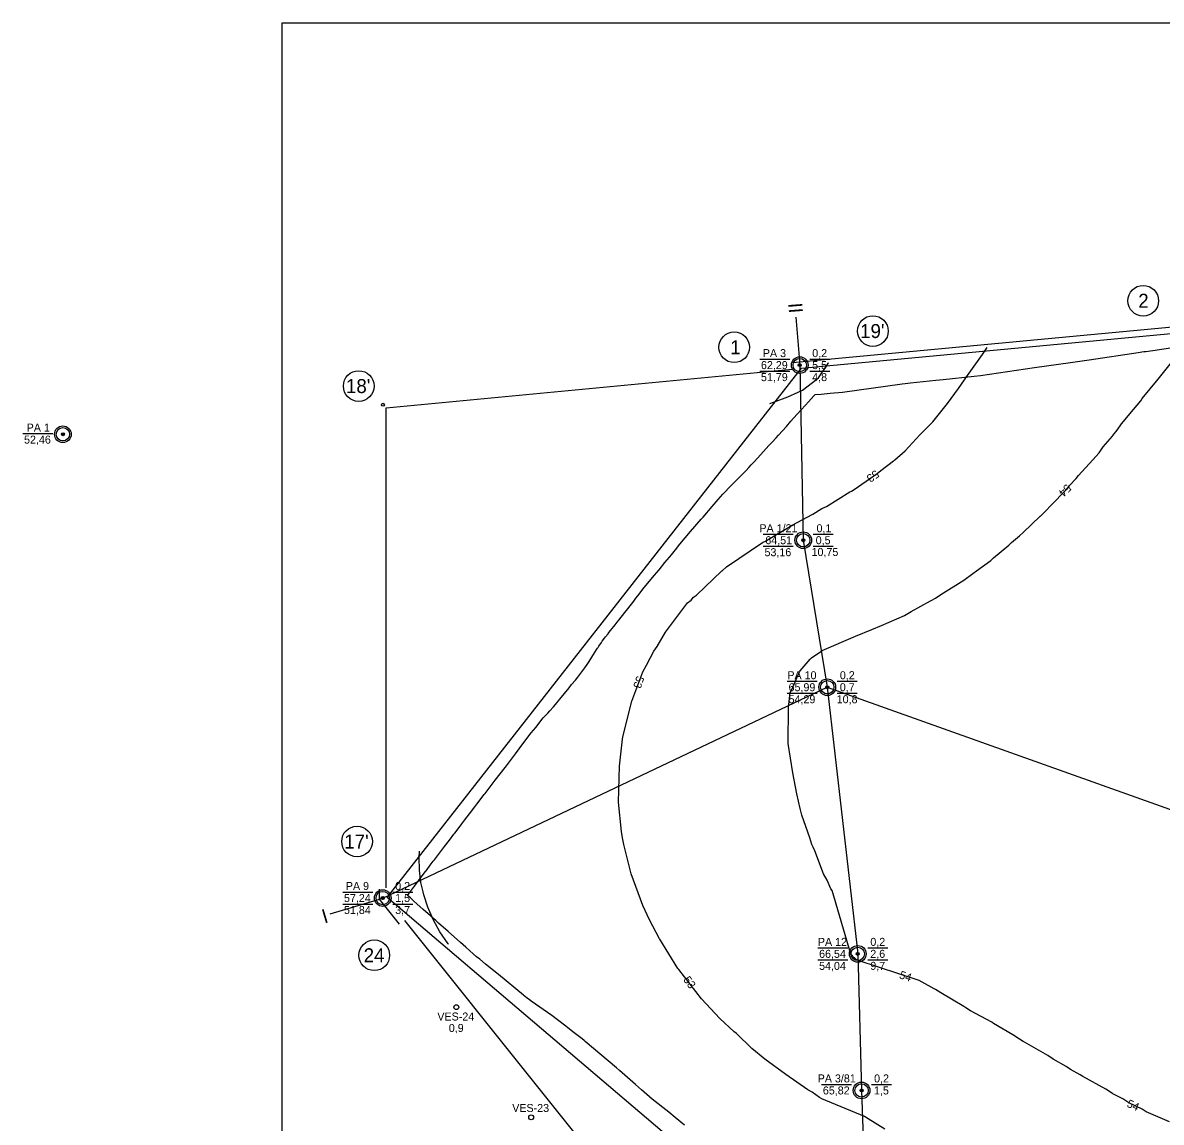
# Model space of a CAD drawing. Extents: x 533733 to 539665, y 6559126 to 6560746.
# Drawn here: x 533733 to 534416, y 6559525 to 6560185 of the extents above; entities that cross this region are included whole.
import ezdxf

# ---------------------------------------------------------------- set-up
doc = ezdxf.new("R2010")
doc.units = 0
for name, color, linetype in [('GEOLPUNKT', 7, 'Continuous'), ('HOONEDET', 7, 'Continuous'), ('Laod', 7, 'Continuous'), ('Laod1_surfaces', 7, 'Continuous'), ('Level 12', 7, 'Continuous'), ('PIIRIMLEITUD', 7, 'Continuous')]:
    doc.layers.add(name, color=color, linetype=linetype)

msp = doc.modelspace()

# ---------------------------------------------------------------- linework, layer by layer
for p, q in [((534175.17, 6559983.16), (534193.17, 6559983.16)), ((534205.17, 6559983.16), (534217.17, 6559983.16)), ((534175.17, 6559975.96), (534193.17, 6559975.96)), ((534205.17, 6559975.96), (534217.17, 6559975.96)), ((533733.14, 6559938.45), (533751.14, 6559938.45)), ((534177.3, 6559878.1), (534195.3, 6559878.1)), ((534207.3, 6559878.1), (534219.3, 6559878.1)), ((534177.3, 6559870.9), (534195.3, 6559870.9)), ((534207.3, 6559870.9), (534219.3, 6559870.9)), ((534191.74, 6559789.91), (534209.74, 6559789.91)), ((534221.74, 6559789.91), (534233.74, 6559789.91)), ((534191.74, 6559782.71), (534209.74, 6559782.71)), ((534221.74, 6559782.71), (534233.74, 6559782.71)), ((533925.04, 6559663.45), (533943.04, 6559663.45)), ((533955.04, 6559663.45), (533967.04, 6559663.45)), ((533925.04, 6559656.25), (533943.04, 6559656.25)), ((533955.04, 6559656.25), (533967.04, 6559656.25)), ((534210.02, 6559629.95), (534228.02, 6559629.95)), ((534240.02, 6559629.95), (534252.02, 6559629.95)), ((534210.02, 6559622.75), (534228.02, 6559622.75)), ((534240.02, 6559622.75), (534252.02, 6559622.75)), ((534212.27, 6559548.02), (534230.27, 6559548.02)), ((534242.27, 6559548.02), (534254.27, 6559548.02))]:
    msp.add_line(p, q)
for centre, radius in [((534199.17, 6559979.56), 5), ((534199.17, 6559979.56), 4), ((534199.17, 6559979.56), 0.9), ((534199.17, 6559979.56), 0.801), ((534199.17, 6559979.56), 0.7), ((534199.17, 6559979.56), 0.6), ((534199.17, 6559979.56), 0.5), ((534199.17, 6559979.56), 0.4), ((534199.17, 6559979.56), 0.3), ((534199.17, 6559979.56), 0.2), ((534199.17, 6559979.56), 0.1), ((533757.2, 6559938.07), 5), ((533757.2, 6559938.07), 4), ((533757.2, 6559938.07), 0.9), ((533757.2, 6559938.07), 0.801), ((533757.2, 6559938.07), 0.7), ((533757.2, 6559938.07), 0.6), ((533757.2, 6559938.07), 0.5), ((533757.2, 6559938.07), 0.4), ((533757.2, 6559938.07), 0.3), ((533757.2, 6559938.07), 0.2), ((533757.2, 6559938.07), 0.1), ((534201.3, 6559874.5), 5), ((534201.3, 6559874.5), 4), ((534201.3, 6559874.5), 0.9), ((534201.3, 6559874.5), 0.801), ((534201.3, 6559874.5), 0.7), ((534201.3, 6559874.5), 0.6), ((534201.3, 6559874.5), 0.5), ((534201.3, 6559874.5), 0.4), ((534201.3, 6559874.5), 0.3), ((534201.3, 6559874.5), 0.2), ((534201.3, 6559874.5), 0.1), ((534215.74, 6559786.31), 5), ((534215.74, 6559786.31), 4), ((534215.74, 6559786.31), 0.9), ((534215.74, 6559786.31), 0.801), ((534215.74, 6559786.31), 0.7), ((534215.74, 6559786.31), 0.6), ((534215.74, 6559786.31), 0.5), ((534215.74, 6559786.31), 0.4), ((534215.74, 6559786.31), 0.3), ((534215.74, 6559786.31), 0.2), ((534215.74, 6559786.31), 0.1), ((533949.04, 6559659.85), 5), ((533949.04, 6559659.85), 4), ((533949.04, 6559659.85), 0.9), ((533949.04, 6559659.85), 0.801), ((533949.04, 6559659.85), 0.7), ((533949.04, 6559659.85), 0.6), ((533949.04, 6559659.85), 0.5), ((533949.04, 6559659.85), 0.4), ((533949.04, 6559659.85), 0.3), ((533949.04, 6559659.85), 0.2), ((533949.04, 6559659.85), 0.1), ((534234.02, 6559626.35), 5), ((534234.02, 6559626.35), 4), ((534234.02, 6559626.35), 0.9), ((534234.02, 6559626.35), 0.801), ((534234.02, 6559626.35), 0.7), ((534234.02, 6559626.35), 0.6), ((534234.02, 6559626.35), 0.5), ((534234.02, 6559626.35), 0.4), ((534234.02, 6559626.35), 0.3), ((534234.02, 6559626.35), 0.2), ((534234.02, 6559626.35), 0.1), ((533993.19, 6559594.39), 1.44), ((534236.27, 6559544.42), 5), ((534236.27, 6559544.42), 4), ((534236.27, 6559544.42), 0.9), ((534236.27, 6559544.42), 0.801), ((534236.27, 6559544.42), 0.7), ((534236.27, 6559544.42), 0.6), ((534236.27, 6559544.42), 0.5), ((534236.27, 6559544.42), 0.4), ((534236.27, 6559544.42), 0.3), ((534236.27, 6559544.42), 0.2), ((534236.27, 6559544.42), 0.1), ((534038.12, 6559528.29), 1.44)]:
    msp.add_circle(centre, radius)
at = {"layer": 'GEOLPUNKT'}
for points in [[(534195.15, 6559981.19), (534198.98, 6559981.55), (535160.12, 6560071.77), (535418.53, 6559993.82), (535458.87, 6559929.25), (535494.63, 6559867.7), (535482.6, 6559826), (535251.74, 6559649.68), (535250.36, 6559648.53), (535180.45, 6559687.33), (534941.15, 6559814.59), (534876.93, 6559774.72), (534959.62, 6559531.32), (534733.77, 6559483.15), (534375.91, 6559461.87), (534195.51, 6559444.47)], [(533951.03, 6559666.04), (533951.15, 6559953.97), (534194.63, 6559977.12)], [(533959.04, 6559644.12), (533947.03, 6559659.15), (533947.03, 6559665.07)], [(534194.82, 6559448.43), (534125.84, 6559441.77), (533962.4, 6559646.32)]]:
    msp.add_lwpolyline(points, dxfattribs=at)
msp.add_lwpolyline([(534967.67, 6560049.69), (534974.15, 6559828.08), (535058.69, 6559883.05), (535223.5, 6560002.45), (535218.56, 6560049.92), (535415.93, 6559990.42), (535455.45, 6559927.19), (535490.31, 6559867.16), (535479.12, 6559828.38), (535249.57, 6559653.05), (535182.36, 6559690.84), (534940.99, 6559819.22), (534872.14, 6559776.44), (534954.37, 6559534.34), (534950.91, 6559533.67), (534733.22, 6559487.12), (534375.58, 6559465.86), (534199.95, 6559448.92), (533951.79, 6559660.13), (534200.21, 6559977.65), (534931.63, 6560046.31)], close=True, dxfattribs=at)
at = {"layer": 'HOONEDET'}
for points in [[(534420.9, 6559525.62), (534407.01, 6559531.62), (534404.57, 6559533.12), (534396.69, 6559537.04), (534393.05, 6559539.41), (534387.03, 6559542.39), (534386.75, 6559542.57), (534382.83, 6559545.24), (534368.94, 6559552.71), (534367.47, 6559553.74), (534361.55, 6559557.03), (534359.09, 6559558.71), (534351.12, 6559563.24), (534347.94, 6559565.44), (534334.05, 6559573.31), (534333.31, 6559573.81), (534330.92, 6559575.14), (534327, 6559577.77), (534315.5, 6559584.52), (534314.37, 6559585.28), (534301.7, 6559592.27), (534298.91, 6559594.07), (534297.68, 6559594.81), (534283.79, 6559602.88), (534280.54, 6559604.96), (534279.87, 6559605.38), (534270.75, 6559610.31), (534234.22, 6559622.29), (534233.35, 6559622.86), (534233.07, 6559623.05), (534232.49, 6559623.49), (534231.95, 6559623.91), (534231.62, 6559624.21), (534231.04, 6559624.77), (534230.75, 6559625.1), (534230.3, 6559625.63), (534229.88, 6559626.24), (534218.59, 6559664.29), (534217.79, 6559665.44), (534215.69, 6559670.5), (534213.51, 6559674.37), (534208.25, 6559688.12), (534207.3, 6559690.27), (534206.54, 6559691.99), (534205.25, 6559695.87), (534200.36, 6559709.61), (534199.49, 6559713.49), (534197.37, 6559722.39), (534194.98, 6559734.99), (534192.32, 6559752.6), (534192.51, 6559774.1), (534193.5, 6559783.14), (534194.37, 6559784.92), (534199.11, 6559795.6), (534199.53, 6559796.07), (534205.51, 6559803.24), (534206.25, 6559803.89), (534212.53, 6559808.22), (534212.72, 6559808.36), (534232.7, 6559816.98), (534242.45, 6559820.97), (534248.16, 6559823.39), (534262.05, 6559829.26), (534265.97, 6559831.7), (534277.6, 6559838.09), (534278.35, 6559838.59), (534280.61, 6559839.77), (534283.79, 6559842), (534297.68, 6559850.58), (534303.09, 6559854.55), (534305.24, 6559856.21), (534313.72, 6559862.38), (534315.5, 6559863.9), (534324.56, 6559871.47), (534326.28, 6559873.05), (534331.11, 6559877.15), (534333.16, 6559879.21), (534343.46, 6559888.85), (534343.61, 6559889.01), (534347.2, 6559892.48), (534349.44, 6559894.91), (534359.42, 6559905.19), (534361.1, 6559907.31), (534365.02, 6559911.48), (534366.42, 6559913.24), (534375.05, 6559922.81), (534378.73, 6559927.01), (534381.24, 6559930.58), (534386.79, 6559937.02), (534387.01, 6559937.32), (534389.68, 6559940.43), (534392.2, 6559944.3), (534399.47, 6559952.95), (534403.73, 6559958.04), (534404.58, 6559959.49), (534414.22, 6559971.12), (534438.92, 6560002.06)], [(534250.14, 6559521.08), (534240.15, 6559527.46), (534238.09, 6559528.76), (534212.53, 6559539.35), (534211.13, 6559540.17), (534206.65, 6559543.29), (534204.13, 6559544.82), (534190.8, 6559554.02), (534178.33, 6559563.26), (534170.54, 6559569.58), (534161.28, 6559578.53), (534159.79, 6559579.56), (534151.25, 6559587.67), (534140.17, 6559599.4), (534126.71, 6559616.99), (534126.08, 6559617.64), (534115.19, 6559635.26), (534115.08, 6559635.42), (534109.16, 6559646.77), (534105.09, 6559655.37), (534098.04, 6559674.37), (534093.69, 6559691.99), (534093.49, 6559692.9), (534092.82, 6559695.87), (534092.34, 6559699.75), (534090.54, 6559717.37), (534091.01, 6559738.86), (534092.78, 6559755.15), (534093.05, 6559756.48), (534098.48, 6559777.98), (534104.98, 6559795.6), (534107.28, 6559799.47), (534111.7, 6559808), (534113.74, 6559810.78), (534118.69, 6559819.25), (534131.96, 6559836.85), (534134.06, 6559838.59), (534135.53, 6559840.28), (534137.35, 6559841.62), (534152.54, 6559856.14), (534152.66, 6559856.21), (534155.29, 6559858.51), (534176.9, 6559873.07), (534177.58, 6559873.55), (534178.28, 6559873.82), (534194.72, 6559883.63), (534206.99, 6559890.16), (534212.53, 6559893.5), (534215.31, 6559894.79), (534229.21, 6559903.44), (534230.34, 6559903.94), (534232.99, 6559905.68), (534234.39, 6559906.74), (534245.64, 6559914.62), (534247.83, 6559916.29), (534255.43, 6559922.15), (534255.76, 6559922.4), (534256.16, 6559922.81), (534262.45, 6559928.21), (534271.17, 6559937.7), (534278.43, 6559944.97), (534278.97, 6559945.55), (534287.78, 6559956.45), (534294.45, 6559965.57), (534299.86, 6559973.32), (534308.78, 6559986), (534309.55, 6559987.06), (534311.53, 6559990.11)], [(534181.18, 6559956.57), (534183.42, 6559957.39), (534192.12, 6559960.52), (534198.3, 6559963.37), (534200.82, 6559964.48), (534209.52, 6559971.08), (534210.41, 6559971.98), (534216.24, 6559980.58), (534216.48, 6559981.18)], [(533988.48, 6559632.14), (533988.28, 6559632.44), (533983.4, 6559639.56), (533980.78, 6559644.33), (533979.31, 6559646.97), (533976.05, 6559654.39), (533973.66, 6559661.81), (533973.27, 6559663.55), (533972, 6559669.23), (533971.08, 6559676.65), (533970.84, 6559684.07), (533971.04, 6559687.98)]]:
    msp.add_lwpolyline(points, dxfattribs=at)
at = {"layer": 'Laod'}
for centre, radius in [((534405.22, 6560018.15), 9.2), ((534243.06, 6559999.99), 9.2), ((534159.87, 6559990.27), 9.2), ((533934.65, 6559967), 9.2), ((534199.17, 6559979.56), 0.88), ((534199.17, 6559979.56), 0.88), ((534199.17, 6559979.56), 0.88), ((533949.15, 6559955.79), 0.88), ((533933.65, 6559693.75), 9.2), ((533949.03, 6559659.85), 0.88), ((533949.03, 6559659.85), 0.88), ((533949.03, 6559659.85), 0.88), ((533944, 6559625.49), 9.2)]:
    msp.add_circle(centre, radius, dxfattribs=at)
at = {"layer": 'Laod1_surfaces'}
for points in [[(534196.94, 6560008.33), (534199.17, 6559979.56), (534201.3, 6559874.5), (534215.74, 6559786.31), (534234.02, 6559626.35), (534236.27, 6559544.42), (534237.9, 6559498.78), (534199.31, 6559446.85), (534164.07, 6559400.22), (534154.58, 6559387.66)], [(533917.43, 6559650.43), (533949.04, 6559659.85), (534215.74, 6559786.31), (534470.46, 6559695.5), (534707.91, 6559763.06), (534929.16, 6559826.01), (535198.18, 6559814.49), (535305.66, 6559887.85), (535520.8, 6559960.87), (535543.92, 6559971)]]:
    msp.add_lwpolyline(points, dxfattribs=at)
at = {"layer": 'Level 12'}
msp.add_lwpolyline([(533888.8, 6560184.94), (535616.8, 6560184.94), (535616.8, 6559310.16), (533888.8, 6559310.16)], close=True, dxfattribs=at)
at = {"layer": 'PIIRIMLEITUD'}
msp.add_lwpolyline([(534130.14, 6559523.5), (534124.48, 6559528.11), (534120.58, 6559531.29), (534110.77, 6559539.2), (534104.37, 6559544.74), (534100.74, 6559547.9), (534091.01, 6559556.4), (534089.27, 6559558.04), (534070.48, 6559573.87), (534070, 6559574.27), (534069.82, 6559574.42), (534068.75, 6559575.28), (534063.93, 6559579.03), (534058.04, 6559583.6), (534050.46, 6559589.42), (534038.13, 6559597.97), (534036.87, 6559598.88), (534036.53, 6559599.15), (534033.96, 6559601.24), (534033.51, 6559601.61), (534018.53, 6559613.95), (534010.78, 6559620.26), (534007.21, 6559623.23), (534005.28, 6559624.63), (534003.34, 6559626.37), (533998.97, 6559630.35), (533995.8, 6559633.13), (533988.31, 6559639.72), (533982.55, 6559644.8), (533980.88, 6559646.3), (533978.76, 6559648.21), (533977.72, 6559649.14), (533973.36, 6559652.99), (533967.63, 6559658.06), (533965.62, 6559659.91), (533964.01, 6559661.4), (533968.11, 6559667), (533973.95, 6559674.76), (533975.67, 6559677.05), (533977.48, 6559679.48), (533979.4, 6559682), (533980.06, 6559682.85), (533986.18, 6559690.79), (533989.01, 6559694.48), (533991.8, 6559698.13), (533992.29, 6559698.78), (533994.32, 6559701.45), (533996.5, 6559704.28), (533998.36, 6559706.71), (534001.09, 6559710.32), (534004.4, 6559714.64), (534005.57, 6559716.17), (534009.97, 6559721.88), (534010.47, 6559722.54), (534016.59, 6559730.47), (534022.52, 6559738.17), (534022.73, 6559738.44), (534028.78, 6559746.45), (534033.13, 6559752.27), (534038.19, 6559758.91), (534040.81, 6559762.14), (534045.28, 6559767.85), (534048.08, 6559770.81), (534049.29, 6559772.11), (534051.48, 6559774.57), (534053.7, 6559777.21), (534054.31, 6559777.95), (534055.27, 6559779.11), (534060.79, 6559785.88), (534062.32, 6559787.86), (534064.69, 6559790.58), (534066.05, 6559792.4), (534070.21, 6559797.94), (534072.14, 6559800.59), (534072.87, 6559801.75), (534076, 6559806.86), (534077.95, 6559809.7), (534078.23, 6559810.14), (534078.75, 6559810.96), (534080.19, 6559813.06), (534080.78, 6559813.9), (534082.07, 6559815.65), (534082.76, 6559816.54), (534084.22, 6559818.44), (534084.3, 6559818.55), (534085.67, 6559820.29), (534085.7, 6559820.34), (534087.65, 6559822.73), (534088.48, 6559823.8), (534089.73, 6559825.33), (534090.76, 6559826.59), (534094.35, 6559831.07), (534096.11, 6559833.38), (534099.63, 6559838.02), (534100.97, 6559839.69), (534102.17, 6559841.24), (534105.95, 6559846.1), (534107.06, 6559847.45), (534110.83, 6559852.11), (534114.58, 6559856.56), (534114.8, 6559856.83), (534118.25, 6559861.05), (534120.99, 6559864.25), (534123.21, 6559866.99), (534123.73, 6559867.61), (534124.6, 6559868.66), (534127.34, 6559872.11), (534133.6, 6559879.69), (534140.06, 6559887.11), (534141.18, 6559888.35), (534146.65, 6559894.8), (534150.19, 6559898.86), (534153.12, 6559902.04), (534158.24, 6559907.49), (534159.9, 6559909.17), (534166.96, 6559916.4), (534168.69, 6559918.21), (534170.09, 6559919.65), (534171.58, 6559921.26), (534173.98, 6559923.9), (534180.73, 6559931.23), (534182.73, 6559933.37), (534185, 6559935.84), (534186.47, 6559937.5), (534191.19, 6559942.67), (534193.86, 6559945.88), (534195.47, 6559947.71), (534200.01, 6559952.72), (534202.61, 6559955.45), (534204.47, 6559957.54), (534207.68, 6559961.13), (534208.39, 6559961.92), (534211.98, 6559962.18), (534217.54, 6559962.65), (534224.82, 6559963.32), (534260.66, 6559968.27), (534262.42, 6559968.56), (534265.73, 6559968.9), (534280.83, 6559970.47), (534285.29, 6559970.98), (534303.89, 6559972.9), (534307.68, 6559973.39), (534340, 6559978.06), (534361.63, 6559981.1), (534372.87, 6559982.65), (534402.18, 6559987.09), (534405.6, 6559987.64), (534406.81, 6559987.81), (534410.92, 6559988.41), (534430.71, 6559991.25)], dxfattribs=at)

# ---------------------------------------------------------------- texts
for s, p in [('PA 3', (534177.05, 6559984.36)), ('0,2', (534206.69, 6559984.36)), ('62,29', (534175.93, 6559977.16)), ('5,5', (534206.64, 6559977.16)), ('51,79', (534175.93, 6559969.96)), ('4,8', (534206.66, 6559969.96)), ('PA 1', (533735.48, 6559939.65)), ('52,46', (533733.9, 6559932.45)), ('PA 1/21', (534174.99, 6559879.3)), ('0,1', (534209.26, 6559879.3)), ('64,51', (534178.53, 6559872.1)), ('0,5', (534208.77, 6559872.1)), ('53,16', (534178.06, 6559864.9)), ('10,75', (534206.28, 6559865.04)), ('PA 10', (534191.77, 6559791.11)), ('0,2', (534223.26, 6559791.11)), ('65,99', (534192.5, 6559783.91)), ('0,7', (534223.23, 6559783.91)), ('54,29', (534192.5, 6559776.71)), ('10,8', (534221.36, 6559776.71)), ('PA 9', (533926.92, 6559664.65)), ('0,2', (533956.56, 6559664.65)), ('57,24', (533925.82, 6559657.45)), ('1,5', (533956.51, 6559657.45)), ('51,84', (533925.82, 6559650.25)), ('3,7', (533956.53, 6559650.25)), ('PA 12', (534210.06, 6559631.15)), ('0,2', (534241.54, 6559631.15)), ('66,54', (534210.8, 6559623.95)), ('2,6', (534241.51, 6559623.95)), ('54,04', (534210.8, 6559616.75)), ('9,7', (534241.51, 6559616.75)), ('VES-24', (533981.81, 6559586.36)), ('0,9', (533988.68, 6559579.5)), ('PA 3/81', (534209.96, 6559549.22)), ('0,2', (534243.79, 6559549.22)), ('65,82', (534213.06, 6559542.02)), ('1,5', (534243.74, 6559542.02)), ('VES-23', (534026.73, 6559531.49))]:
    msp.add_text(s, height=4.8).set_placement(p)
at = {"layer": 'HOONEDET'}
for s, rotation, p in [('53', 215.41855, (534244.63, 6559916.92)), ('54', 225.40183, (534359.17, 6559908.57)), ('53', 251.33927, (534101.48, 6559793.48)), ('53', 306.10161, (534129.1, 6559610.77)), ('54', 341.84901, (534258.53, 6559611.79)), ('54', 336.71168, (534394.98, 6559534.74))]:
    msp.add_text(s, height=4.8, rotation=rotation, dxfattribs=at).set_placement(p)
at = {"layer": 'Laod'}
for s, p in [('2', (534402.25, 6560013.95)), ("19'", (534235.4, 6559995.79)), ('1', (534157.55, 6559986.07)), ("18'", (533926.99, 6559962.8)), ("17'", (533925.98, 6559689.55)), ('24', (533937.61, 6559621.29))]:
    msp.add_text(s, height=8.4, dxfattribs=at).set_placement(p)
at = {"layer": 'Laod1_surfaces'}
for s, rotation, p in [('II', 274.43097, (534192.3, 6560016.61)), ('I', 16.58447, (533914.01, 6559644.57))]:
    msp.add_text(s, height=8.4, rotation=rotation, dxfattribs=at).set_placement(p)

doc.saveas('drawing.dxf')
